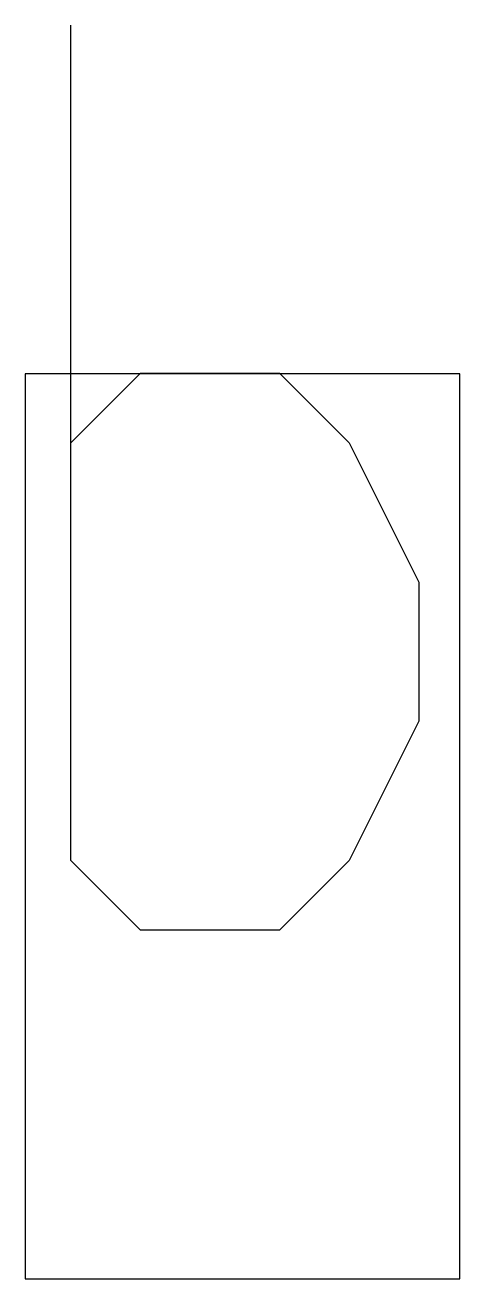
# Model space of a CAD drawing. Extents: x 0 to 19.2, y 0 to 55.4.
import ezdxf

# ---------------------------------------------------------------- set-up
doc = ezdxf.new("R2010")
doc.units = 0
doc.header["$MEASUREMENT"] = 0
doc.layers.get('0').update_dxf_attribs({"linetype": 'CONTINUOUS'})

msp = doc.modelspace()

# ---------------------------------------------------------------- linework, layer by layer
at = {"color": 0}
for p, q in [((2.02, 18.491), (2.02, 55.414)), ((2.02, 36.953), (5.097, 40.03)), ((5.097, 40.03), (11.251, 40.03)), ((11.251, 40.03), (14.328, 36.953)), ((14.328, 36.953), (17.405, 30.799)), ((17.405, 30.799), (17.405, 24.645)), ((17.405, 24.645), (14.328, 18.491)), ((5.097, 15.414), (2.02, 18.491)), ((14.328, 18.491), (11.251, 15.414)), ((11.251, 15.414), (5.097, 15.414))]:
    msp.add_line(p, q, dxfattribs=at)
at = {"linetype": 'CONTINUOUS'}
msp.add_lwpolyline([(0, 0), (19.226, 0), (19.226, 40), (0, 40)], close=True, dxfattribs=at)

doc.saveas('drawing.dxf')
